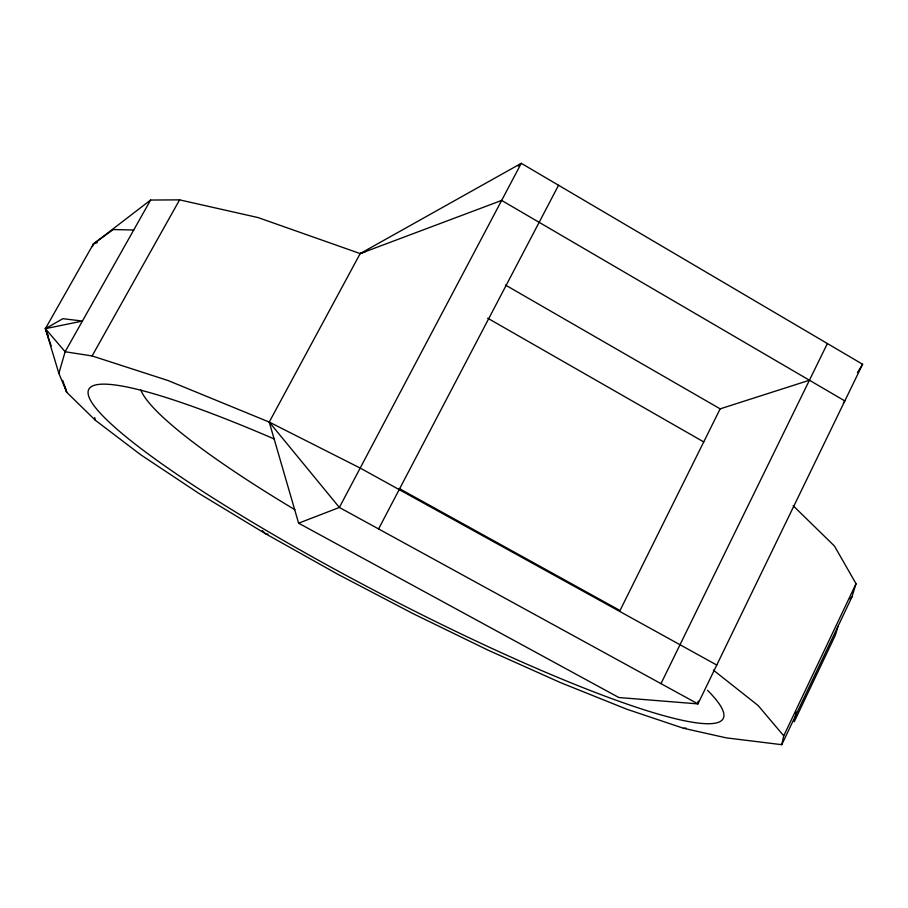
<?xml version="1.0" encoding="UTF-8"?>
<svg xmlns="http://www.w3.org/2000/svg" width="908" height="908" viewBox="0 0 908 908"><rect width="100%" height="100%" fill="white"/><g stroke="black" fill="none" stroke-linecap="round" stroke-linejoin="round"><path stroke-width="1.36" d="M698.15 701.101L697.934 703.893L618.87 697.526L298.607 523.19L269.233 422.072L360.181 253.582L521.271 163.315L862.6 364.267L697.934 703.893L339.365 507.459L269.233 422.072L168.025 380.531L92.094 355.947L65.126 351.748L45.4 328.673L93.388 243.991L150.603 200.044L179.591 199.862L257.974 217.545L360.181 253.582L365.459 251.652M796.305 712.008L794.239 721.758L835.428 635.044L838.05 626.202M51.177 345.903L45.4 328.673L82.424 321.046L62.845 318.685L45.4 328.673L58.861 373.392L66.715 392.279L95.397 420.302L140.672 454.726L198.512 493.169L265.272 533.586L337.719 574.231L412.947 613.592L488.164 650.207L560.497 682.612L626.804 709.216L683.44 728.261L726.286 737.864L781.765 744.685L783.74 735.82L856.028 583.731L834.509 546.105L793.115 505.677M58.861 373.392L65.126 351.748L150.603 200.044M781.765 744.685L851.931 596.987L856.028 583.731M92.423 246.636L93.388 243.991L113.25 229.542L133.714 230.019M660.979 683.645L827.381 343.53M809.425 380.236L720.158 408.85L620.016 610.516L399.021 488.402M378.579 528.944L558.556 185.266M92.094 355.947L179.591 199.862M857.424 372.643L862.6 364.267M843.26 403.266L844.826 400.916L501.659 200.43L360.181 253.582M849.888 598.951L851.931 596.987M518.139 166.119L521.271 163.315L339.365 507.459L298.607 523.19M93.388 243.991L97.292 242.64M683.44 728.261L686.232 728.137M267.996 534.188L265.272 533.586L262.298 530.556M269.233 422.072L360.192 468.063L716.764 665.042M487.675 318.186L703.734 441.924M505.416 285.021L720.158 408.85M713.359 670.115L758.135 705.539L783.74 735.82M45.4 328.673L48.453 336.221M62.72 380.35L66.715 392.279L65.149 387.001M94.693 417.566L95.397 420.302M294.896 509.706A315.235 46.058 27.5 0 1 140.649 389.634M707.514 690.296A357.752 46.921 27.4 0 1 517.969 660.23A357.752 46.921 27.4 0 1 112.127 424.853A357.752 46.921 27.4 0 1 274.068 438.904"/></g></svg>
